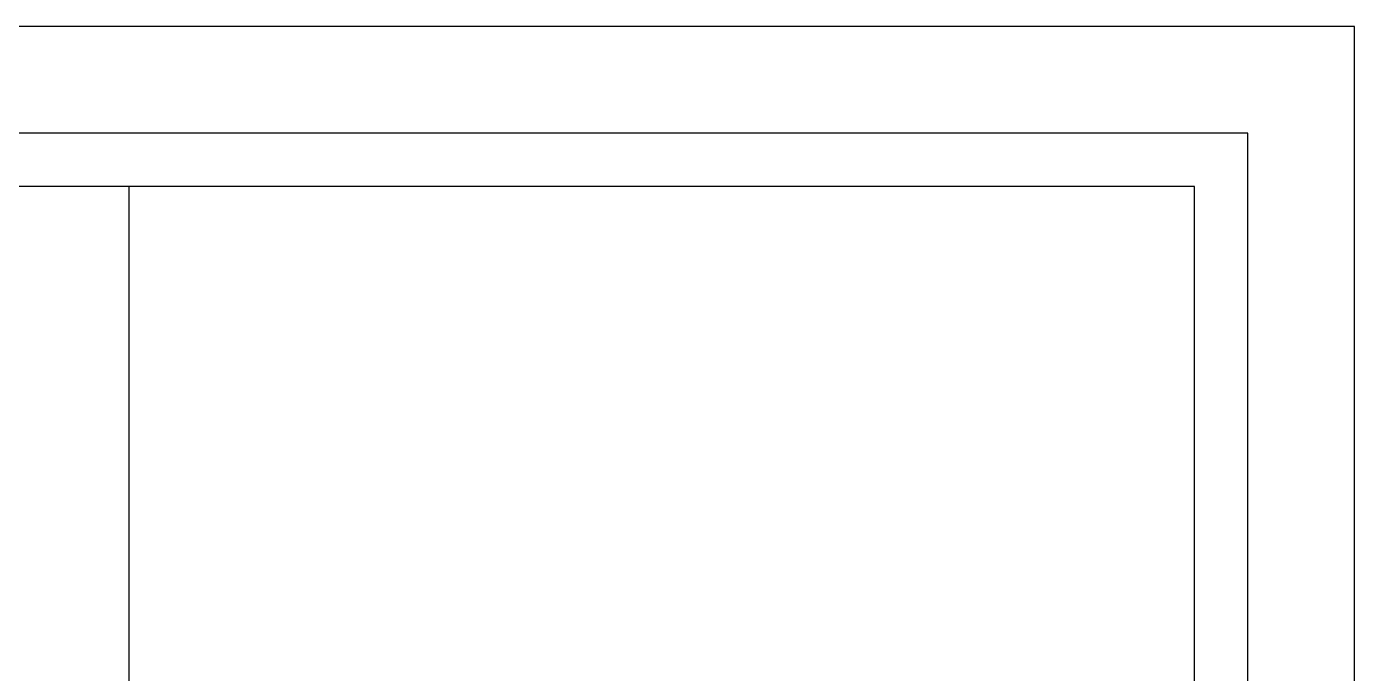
# Model space of a CAD drawing. Extents: x 23971 to 232415, y -48119 to 67869.
# Drawn here: x 188147 to 189160, y 1528 to 2022 of the extents above; entities that cross this region are included whole.
import ezdxf

# ---------------------------------------------------------------- set-up
doc = ezdxf.new("R2010")
doc.units = 0
doc.header["$LTSCALE"] = 1000
doc.header["$MEASUREMENT"] = 0

# ---------------------------------------------------------------- blocks, each defined once
blk = doc.blocks.new('20kuang')
at = {"color": 251}
for p, q in [((-187899.8, 32554.2), (-193665.6, 32554.2)), ((-187899.8, 28516.8), (-187899.8, 32554.2))]:
    blk.add_line(p, q, dxfattribs=at)
for p, q in [((-187940.5, 32513.5), (-193624.9, 32513.5)), ((-188753.7, 28557.5), (-188753.7, 32513.5)), ((-187940.5, 28557.5), (-187940.5, 32513.5))]:
    blk.add_line(p, q)
blk.add_lwpolyline([(-193758.5, 28435.5), (-187818.5, 28435.5), (-187818.5, 32635.5), (-193758.5, 32635.5)], close=True)

msp = doc.modelspace()

# ---------------------------------------------------------------- block references
at = {"color": 146}
msp.add_blockref('20kuang', (376978.7, -30613.5), dxfattribs=at)

doc.saveas('drawing.dxf')
